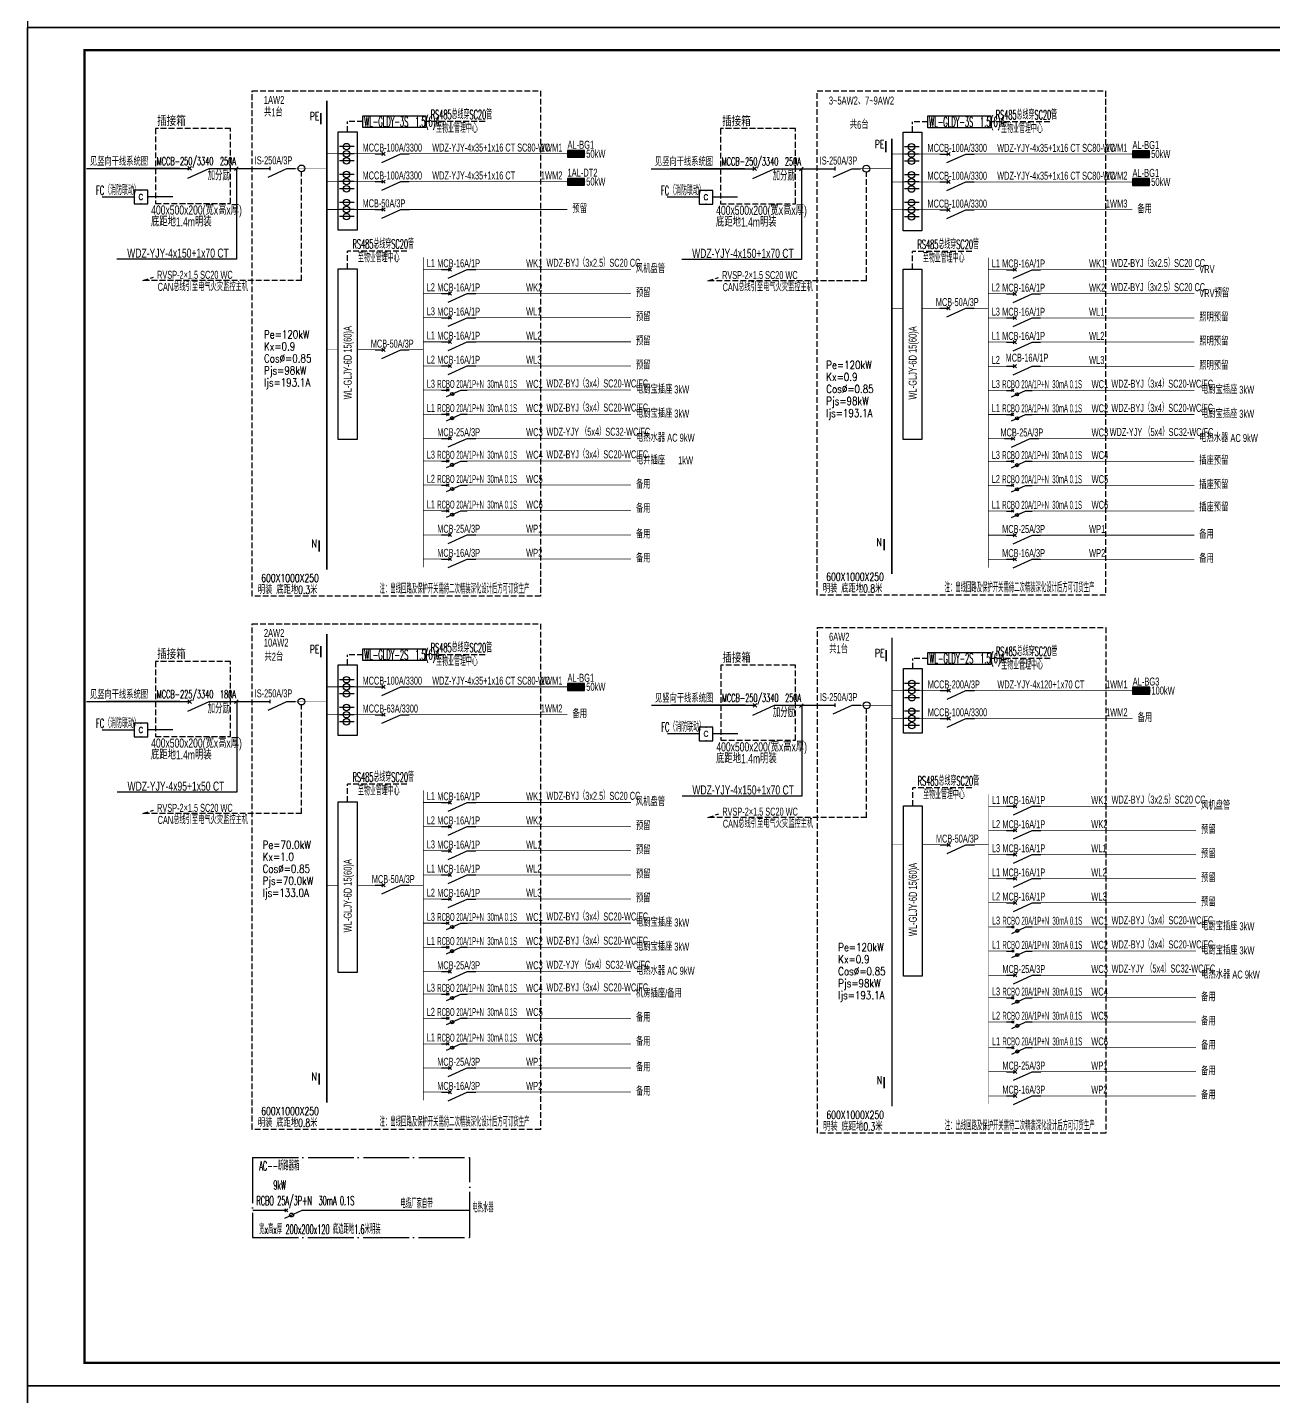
# Model space of a CAD drawing. Extents: x -127004 to 341119, y -13158 to 456864.
# Drawn here: x 27084 to 81579, y 127086 to 186961 of the extents above; entities that cross this region are included whole.
import ezdxf
from ezdxf.enums import TextEntityAlignment as Align

# ---------------------------------------------------------------- set-up
doc = ezdxf.new("R2010")
doc.units = 0
doc.header["$LTSCALE"] = 1000
for name, pattern in [('CONTINOUS', [0]), ('DASH', [0.35, 0.25, -0.1]), ('DOTE', [2.42, 2, -0.2, 0.02, -0.2])]:
    doc.linetypes.add(name, pattern=pattern)
doc.layers.get('0').update_dxf_attribs({"linetype": 'CONTINUOUS'})
for name, color, linetype in [('D-TEXT', 7, 'CONTINUOUS'), ('DIM-箱柜', 3, 'CONTINUOUS'), ('DQ', 7, 'CONTINOUS'), ('EL-TEXT', 3, 'CONTINUOUS'), ('ELEC-text', 7, 'CONTINUOUS'), ('ELEMENT', 3, 'CONTINUOUS'), ('EQUIP-照明', 3, 'CONTINUOUS'), ('EQUIP-箱柜', 3, 'CONTINUOUS'), ('LAYER3', 7, 'DOTE'), ('PUB_TEXT', 7, 'CONTINUOUS'), ('SIG_TEXT', 7, 'CONTINUOUS'), ('TEL_TEXT', 3, 'CONTINUOUS'), ('TEL_TITLE', 7, 'CONTINUOUS'), ('WIRE', 4, 'CONTINUOUS'), ('WIRE-照明', 1, 'CONTINUOUS'), ('内审意见修改', 2, 'CONTINUOUS')]:
    doc.layers.add(name, color=color, linetype=linetype)
doc.layers.add('内审要求修改2.10', color=6, linetype='CONTINUOUS', plot=False)
doc.styles.add('_COMPLEX', font='ros.shx', dxfattribs={"width": 0.6, "bigfont": 'jd.shx'})
doc.styles.add('_HZTXT', font='ROMANS2', dxfattribs={"width": 0.8, "bigfont": 'HZDF2'})
doc.styles.add('_TCH_LABEL', font='COMPLEX', dxfattribs={"bigfont": 'GBCBIG'})
doc.styles.add('_TEL_DIM', font='ROMANS2', dxfattribs={"width": 0.8, "height": 3.5, "bigfont": 'HZDF2'})
doc.styles.add('B', font='ROMANS2', dxfattribs={"width": 0.8, "bigfont": 'HZDF2'})
doc.styles.add('DIM_FONT', font='ROMANS', dxfattribs={"bigfont": 'HZTXT'})
doc.styles.add('JD', font='ros.shx', dxfattribs={"width": 0.8, "height": 600, "bigfont": 'hztxt.shx'})
doc.styles.get("Standard").update_dxf_attribs({"font": 'GBENOR', "bigfont": 'GBCBIG'})

# ---------------------------------------------------------------- blocks, each defined once
blk = doc.blocks.new('SADF AGF AERG AER GER')
at = {"layer": 'DIM-箱柜'}
blk.add_lwpolyline([(-462150, -1228514), (-378050, -1228514), (-378050, -1287914), (-462150, -1287914)], close=True, dxfattribs=at)
blk = doc.blocks.new('A$C6873132B')
at = {"layer": 'DIM-箱柜'}
blk.add_blockref('SADF AGF AERG AER GER', (378050, 1287914), dxfattribs=at)
blk = doc.blocks.new('M_M8')
for p, q in [((-0.25, -0.2), (0, -0.75)), ((0.05, -0.25), (-0.05, -0.25))]:
    blk.add_line(p, q)
for points in [[(0, 0), (0, -0.25)], [(0, -0.75), (0, -1)]]:
    blk.add_lwpolyline(points)
at = {"style": 'DIM_FONT', "width": 0.8, "flags": 9}
blk.add_attdef('S', (0.25, -0.5), '', height=0.2, dxfattribs=at)
blk = doc.blocks.new('M_M7')
for p, q in [((-0.25, -0.2), (0, -0.75)), ((-0.047, -0.297), (0.047, -0.203)), ((-0.047, -0.203), (0.047, -0.297))]:
    blk.add_line(p, q)
for points in [[(0, 0), (0, -0.25)], [(0, -0.75), (0, -1)]]:
    blk.add_lwpolyline(points)
at = {"width": 0.8, "flags": 9}
blk.add_attdef('S', (0.25, -0.5), '', height=0.2, dxfattribs=at)
blk = doc.blocks.new('M_M19DXM')
for p, q in [((-0.25, -0.2), (0, -0.75)), ((-0.047, -0.203), (0.047, -0.297)), ((-0.047, -0.297), (0.047, -0.203))]:
    blk.add_line(p, q)
for points in [[(0, 0), (0, -0.25)], [(0, -0.75), (0, -1)]]:
    blk.add_lwpolyline(points)
blk.add_circle((-0.151, -0.417), 0.0615)
at = {"style": 'DIM_FONT', "width": 0.8, "flags": 9}
blk.add_attdef('S', (0.25, -0.5), '', height=0.2, dxfattribs=at)
blk = doc.blocks.new('*X6')
at = {"color": 0}
for p, q in [((-250, 33), (-83, 200)), ((-250, 68), (-118, 200)), ((-250, 104), (-154, 200)), ((-250, 139), (-189, 200)), ((-250, 174), (-224, 200)), ((-247, 0), (-47, 200)), ((-212, 0), (-12, 200)), ((-177, 0), (23, 200)), ((-141, 0), (59, 200)), ((-106, 0), (94, 200)), ((-71, 0), (129, 200)), ((-35, 0), (165, 200)), ((0, 0), (200, 200)), ((35, 0), (235, 200)), ((71, 0), (250, 179)), ((106, 0), (250, 144)), ((141, 0), (250, 109)), ((177, 0), (250, 73)), ((212, 0), (250, 38)), ((247, 0), (250, 3))]:
    blk.add_line(p, q, dxfattribs=at)
blk = doc.blocks.new('$equip$00001421')
for p, q in [((0.75, 0.6), (-0.75, 0.6)), ((-0.75, 0.6), (-0.75, 0)), ((-0.75, 0), (0.75, 0)), ((0.75, 0), (0.75, 0.6))]:
    blk.add_line(p, q)
at = {"const_width": 0.6}
blk.add_lwpolyline([(-0.75, 0.3), (0.75, 0.3)], dxfattribs=at)
for p in [(-0.75, 0.3), (0, 0.6), (0, 0), (0.75, 0.3)]:
    blk.add_point(p)
at = {"xscale": 0.00300000000061118, "yscale": 0.00300000000061118, "zscale": 0.00300000000061118}
blk.add_blockref('*X6', (0, 0), dxfattribs=at)
at = {"style": '_TCH_LABEL', "flags": 9}
blk.add_attdef('A', (0, 0), '', height=0.00002, dxfattribs=at)
blk = doc.blocks.new('$equip_U$00000105(JDQINJING)')
for p, q in [((0.5, 1), (-0.5, 1)), ((-0.5, 1), (-0.5, 0)), ((0.5, 0), (0.5, 1)), ((-0.5, 0), (0.5, 0))]:
    blk.add_line(p, q)
for p in [(0, 1), (-0.5, 0.5), (0, 0), (0.5, 0.5)]:
    blk.add_point(p)
at = {"color": 7, "style": '_TEL_DIM'}
blk.add_attdef('$TEXT$', text='', height=0.4, dxfattribs=at).set_placement((-0.002, 0.507), align=Align.MIDDLE_CENTER)
at = {"color": 7, "style": '_TEL_DIM', "flags": 1}
blk.add_attdef('A', text='', height=0.00002, dxfattribs=at).set_placement((0, 0), align=Align.MIDDLE_CENTER)
blk = doc.blocks.new('$equip$00001781')
blk.add_circle((0, 0), 0.5)
at = {"flags": 9}
blk.add_attdef('A', (0, 0), '', height=0.00002, dxfattribs=at)

msp = doc.modelspace()

# ---------------------------------------------------------------- linework, layer by layer
at = {"linetype": 'DASH'}
for p, q in [((36918, 162084), (36918, 184191)), ((36918, 184191), (49527, 184191)), ((49527, 184191), (49527, 162084)), ((61623, 162138), (61623, 184180)), ((61623, 184180), (74231, 184180)), ((74231, 184180), (74231, 162138)), ((49527, 162084), (36918, 162084)), ((74231, 162138), (61623, 162138)), ((36918, 138773), (36918, 160881)), ((36918, 160881), (49527, 160881)), ((49527, 160881), (49527, 138773)), ((61632, 138609), (61632, 160717)), ((61632, 160717), (74240, 160717)), ((74240, 160717), (74240, 138609)), ((49527, 138773), (36918, 138773)), ((74240, 138609), (61632, 138609))]:
    msp.add_line(p, q, dxfattribs=at)
for p, q in [((36139, 180700, 0), (36300, 180862, 0)), ((60844, 180689, 0), (61005, 180850, 0)), ((31749, 179542, 0), (30358, 179542, 0)), ((56454, 179530, 0), (55063, 179530, 0)), ((36139, 157390, 0), (36300, 157551, 0)), ((60852, 157226, 0), (61014, 157387, 0)), ((31749, 156231, 0), (30358, 156231, 0)), ((56463, 156067, 0), (55071, 156067, 0))]:
    msp.add_line(p, q)
at = {"color": 3, "linetype": 'DASH'}
for p, q in [((39067, 175889, 0), (39068, 180642)), ((63772, 175877, 0), (63773, 180631)), ((32129, 175889, 0), (32606, 176040, 0)), ((39067, 175889, 0), (32129, 175889, 0)), ((56834, 175877, 0), (57311, 176029, 0)), ((63772, 175877, 0), (56834, 175877, 0)), ((39067, 152578, 0), (39068, 157332)), ((63781, 152414, 0), (63781, 157168)), ((32129, 152578, 0), (32606, 152730, 0)), ((39067, 152578, 0), (32129, 152578, 0)), ((56843, 152414, 0), (57319, 152566, 0)), ((63781, 152414, 0), (56843, 152414, 0))]:
    msp.add_line(p, q, dxfattribs=at)
at = {"linetype": 'Continuous', "const_width": 72.9}
for points in [[(39922, 183216), (39922, 182719)], [(64627, 181992), (64627, 181495)], [(39842, 164535), (39842, 164038)], [(64547, 164589), (64547, 164092)], [(39922, 159905), (39922, 159408)], [(64635, 159741), (64635, 159244)], [(39842, 141224), (39842, 140727)], [(64555, 141060), (64555, 140563)]]:
    msp.add_lwpolyline(points, dxfattribs=at)
at = {"color": 2, "elevation": 0}
for points in [[(41750, 183100), (44506, 183100), (44506, 182581), (41750, 182581)], [(66455, 183089), (69211, 183089), (69211, 182570), (66455, 182570)], [(41750, 159790), (44506, 159790), (44506, 159271), (41750, 159271)], [(66463, 159626), (69220, 159626), (69220, 159107), (66463, 159107)]]:
    msp.add_lwpolyline(points, close=True, dxfattribs=at)
at = {"linetype": 'DASH', "elevation": 0}
for points in [[(35962, 182544), (32691, 182544), (32691, 179263), (35962, 179263)], [(60667, 182532), (57396, 182532), (57396, 179251), (60667, 179251)], [(35962, 159233), (32691, 159233), (32691, 155952), (35962, 155952)], [(60675, 159069), (57404, 159069), (57404, 155788), (60675, 155788)]]:
    msp.add_lwpolyline(points, close=True, dxfattribs=at)
at = {"color": 2}
for centre in [(41039, 181746), (41039, 181434), (65744, 181735), (65744, 181423), (41039, 181124), (65744, 181112), (41039, 180527), (41039, 180215), (65744, 180516), (65744, 180204), (41039, 179905), (65744, 179894), (41039, 179309), (41039, 178997), (65744, 179297), (65744, 178985), (41039, 178686), (65744, 178675), (41039, 158436), (41039, 158124), (65753, 158272), (65753, 157960), (41039, 157813), (65753, 157649), (41039, 157217), (41039, 156905), (65753, 157053), (65753, 156741), (41039, 156594), (65753, 156430)]:
    msp.add_circle(centre, 143, dxfattribs=at)
at = {"layer": 'ELEMENT'}
for points in [[(40675, 182396), (41498, 182396), (41498, 178089), (40675, 178089)], [(65380, 182385), (66203, 182385), (66203, 178071), (65380, 178071)], [(40675, 176400), (41498, 176400), (41498, 168944), (40675, 168944)], [(65380, 176388), (66203, 176388), (66203, 168933), (65380, 168933)], [(40675, 159086), (41498, 159086), (41498, 155990), (40675, 155990)], [(65388, 158922), (66211, 158922), (66211, 156102), (65388, 156102)], [(40675, 153089), (41498, 153089), (41498, 145634), (40675, 145634)], [(65388, 152925), (66211, 152925), (66211, 145469), (65388, 145469)]]:
    msp.add_lwpolyline(points, close=True, dxfattribs=at)
at = {"layer": 'LAYER3'}
for p, q in [((36935, 137539), (46429, 137539)), ((36935, 137539), (36935, 134040)), ((46429, 134040), (46429, 137539)), ((36934, 134040), (46429, 134040))]:
    msp.add_line(p, q, dxfattribs=at)
at = {"layer": 'TEL_TEXT', "color": 0, "ltscale": 2}
for p, q in [((36231, 180792, 0), (36231, 176823, 0)), ((60936, 180781, 0), (60936, 176812, 0)), ((36231, 176823, 0), (30999, 176823, 0)), ((60936, 176812, 0), (55704, 176812, 0)), ((36246, 157482), (36246, 153513)), ((60944, 157318, 0), (60944, 153349, 0)), ((36246, 153513), (31014, 153513)), ((60944, 153349, 0), (55713, 153349, 0))]:
    msp.add_line(p, q, dxfattribs=at)
at = {"layer": 'TEL_TEXT', "ltscale": 2}
for p, q in [((32349, 179563, 0), (33438, 179563, 0)), ((57054, 179552, 0), (58143, 179552, 0)), ((32349, 156253, 0), (33438, 156253, 0)), ((57063, 156088, 0), (58151, 156088, 0))]:
    msp.add_line(p, q, dxfattribs=at)
at = {"layer": 'TEL_TITLE'}
for points in [[(27084, 186961), (111184, 186961), (111184, 246361), (27084, 246361)], [(27084, 127561), (111184, 127561), (111184, 186961), (27084, 186961)], [(27084, 68161), (111184, 68161), (111184, 127561), (27084, 127561)]]:
    msp.add_lwpolyline(points, close=True, dxfattribs=at)
at = {"layer": 'TEL_TITLE', "const_width": 100}
msp.add_lwpolyline([(29584, 128561), (110184, 128561), (110184, 185961), (29584, 185961)], close=True, dxfattribs=at)
at = {"layer": 'WIRE', "color": 4}
for p, q in [((41374, 181746), (40731, 181746)), ((41374, 181434), (40731, 181434)), ((66079, 181735), (65436, 181735)), ((66079, 181423), (65436, 181423)), ((41374, 181124), (40731, 181124)), ((66079, 181112), (65436, 181112)), ((41374, 180527), (40731, 180527)), ((66079, 180516), (65436, 180516)), ((41374, 180215), (40731, 180215)), ((41374, 179905), (40731, 179905)), ((66079, 180204), (65436, 180204)), ((66079, 179894), (65436, 179894)), ((41374, 179309), (40731, 179309)), ((66079, 179297), (65436, 179297)), ((41374, 178997), (40731, 178997)), ((41374, 178686), (40731, 178686)), ((66079, 178985), (65436, 178985)), ((66079, 178675), (65436, 178675)), ((41374, 158436), (40731, 158436)), ((41374, 158124), (40731, 158124)), ((66088, 158272), (65445, 158272)), ((41374, 157813), (40731, 157813)), ((66088, 157960), (65445, 157960)), ((66088, 157649), (65445, 157649)), ((41374, 157217), (40731, 157217)), ((41374, 156905), (40731, 156905)), ((66088, 157053), (65445, 157053)), ((41374, 156594), (40731, 156594)), ((66088, 156741), (65445, 156741)), ((66088, 156430), (65445, 156430))]:
    msp.add_line(p, q, dxfattribs=at)
at = {"layer": 'WIRE', "const_width": 57.1}
for points in [[(38065, 135233), (36935, 135233)], [(39436, 135233), (46391, 135233)]]:
    msp.add_lwpolyline(points, dxfattribs=at)
at = {"layer": 'WIRE-照明', "linetype": 'DASH'}
for p, q in [((41086, 182396), (41086, 182841, 0)), ((41750, 182841, 0), (41086, 182841, 0)), ((47096, 182841, 0), (44506, 182841, 0)), ((65791, 182385), (65791, 182829, 0)), ((66455, 182829, 0), (65791, 182829, 0)), ((71800, 182829, 0), (69211, 182829, 0)), ((41086, 176400), (41086, 177177)), ((43675, 177177), (41086, 177177)), ((65791, 176388), (65791, 177166)), ((68380, 177166), (65791, 177166)), ((41086, 159086), (41086, 159530, 0)), ((41750, 159530, 0), (41086, 159530, 0)), ((47096, 159530, 0), (44506, 159530, 0)), ((65800, 158922), (65800, 159366, 0)), ((66463, 159366, 0), (65800, 159366, 0)), ((71809, 159366, 0), (69220, 159366, 0)), ((41086, 153089), (41086, 153867)), ((43675, 153867), (41086, 153867)), ((65800, 152925), (65800, 153702)), ((68389, 153702), (65800, 153702))]:
    msp.add_line(p, q, dxfattribs=at)
at = {"layer": 'WIRE-照明'}
for p, q in [((29662, 180792), (34183, 180792)), ((35181, 180792), (37310, 180792)), ((54366, 180781), (58888, 180781)), ((59886, 180781), (62015, 180781)), ((29662, 157482), (34183, 157482)), ((35181, 157482), (37310, 157482)), ((54375, 157318), (58896, 157318)), ((59895, 157318), (62023, 157318))]:
    msp.add_line(p, q, dxfattribs=at)
at = {"layer": 'WIRE-照明', "linetype": 'Continuous'}
for p, q in [((33754, 180792), (30522, 180792)), ((58459, 180781), (55227, 180781)), ((33754, 157482), (30522, 157482)), ((58468, 157318), (55235, 157318))]:
    msp.add_line(p, q, dxfattribs=at)
at = {"layer": 'WIRE-照明', "const_width": 60}
for points in [[(40179, 183751), (40179, 163248)], [(64884, 182101), (64884, 163064)], [(40179, 160441), (40179, 139938)], [(64892, 160277), (64893, 139774)]]:
    msp.add_lwpolyline(points, dxfattribs=at)
at = {"layer": 'WIRE-照明', "linetype": 'Continuous'}
for points, const_width in [([(40179, 181434), (42285, 181434)], 30), ([(43785, 181434), (50700, 181434)], 30), ([(64884, 181423), (66990, 181423)], 30), ([(68490, 181423), (75405, 181423)], 30), ([(38588, 180792), (39160, 180792)], 25), ([(39160, 180792), (40179, 180792)], 25), ([(40179, 180215), (42285, 180215)], 30), ([(43785, 180215), (50700, 180215)], 30), ([(63293, 180781), (63865, 180781)], 25), ([(63865, 180781), (64884, 180781)], 25), ([(64884, 180204), (66990, 180204)], 30), ([(68490, 180204), (75405, 180204)], 30), ([(40179, 178997), (42285, 178997)], 30), ([(43785, 178997), (50700, 178997)], 30), ([(64884, 178985), (66990, 178985)], 30), ([(68490, 178985), (75405, 178985)], 30), ([(44400, 163350), (44400, 176904)], 25), ([(69105, 163338), (69105, 176892)], 25), ([(44400, 176376), (45187, 176376)], 30), ([(46687, 176376), (53479, 176376)], 30), ([(69105, 176365), (69892, 176365)], 30), ([(71392, 176365), (78108, 176365)], 30), ([(44400, 175321), (45187, 175321)], 30), ([(46687, 175321), (53479, 175321)], 30), ([(69105, 175310), (69892, 175310)], 30), ([(71392, 175310), (78108, 175310)], 30), ([(44400, 174266), (45187, 174266)], 30), ([(46687, 174266), (53479, 174266)], 30), ([(64884, 174679), (65380, 174679)], 25), ([(66203, 174679), (66990, 174679)], 30), ([(68490, 174679), (69105, 174679)], 30), ([(69105, 174254), (69892, 174254)], 30), ([(71392, 174254), (78108, 174254)], 30), ([(44400, 173210), (45187, 173210)], 30), ([(46312, 173210), (53479, 173210)], 30), ([(69105, 173199), (69892, 173199)], 30), ([(71017, 173199), (78108, 173199)], 30), ([(40179, 172861), (40675, 172861)], 25), ([(41498, 172861), (42285, 172861)], 30), ([(43785, 172861), (44400, 172861)], 30), ([(44400, 172155), (45187, 172155)], 30), ([(46312, 172155), (53479, 172155)], 30), ([(69105, 172144), (69892, 172144)], 30), ([(71017, 172144), (78108, 172144)], 30), ([(44400, 171099), (45187, 171099)], 30), ([(46312, 171099), (53479, 171099)], 30), ([(69105, 171088), (69892, 171088)], 30), ([(71017, 171088), (78108, 171088)], 30), ([(44400, 170044), (45187, 170044)], 30), ([(46312, 170044), (53479, 170044)], 30), ([(69105, 170033), (69892, 170033)], 30), ([(71017, 170033), (78108, 170033)], 30), ([(44400, 168989), (45187, 168989)], 30), ([(46312, 168989), (53479, 168989)], 30), ([(69105, 168977), (69892, 168977)], 30), ([(71017, 168977), (78108, 168977)], 30), ([(44400, 167999), (45187, 167999)], 30), ([(46312, 167999), (53479, 167999)], 30), ([(69105, 167988), (69892, 167988)], 30), ([(71017, 167988), (78108, 167988)], 30), ([(44400, 166944), (45187, 166944)], 30), ([(46312, 166944), (53479, 166944)], 30), ([(69105, 166932), (69892, 166932)], 30), ([(71017, 166932), (78108, 166932)], 30), ([(44400, 165822), (45187, 165822)], 30), ([(46312, 165822), (53479, 165822)], 30), ([(69105, 165811), (69892, 165811)], 30), ([(71017, 165811), (78108, 165811)], 30), ([(44400, 164767), (45187, 164767)], 30), ([(46312, 164767), (53479, 164767)], 30), ([(69105, 164756), (69892, 164756)], 30), ([(71017, 164756), (78108, 164756)], 30), ([(44400, 163712), (45187, 163712)], 30), ([(46312, 163712), (53479, 163712)], 30), ([(69105, 163700), (69892, 163700)], 30), ([(71017, 163700), (78108, 163700)], 30), ([(40179, 158124), (42285, 158124)], 30), ([(43785, 158124), (50700, 158124)], 30), ([(38588, 157482), (39160, 157482)], 25), ([(39160, 157482), (40179, 157482)], 25), ([(64893, 157960), (66998, 157960)], 30), ([(68498, 157960), (75414, 157960)], 30), ([(40179, 156905), (42285, 156905)], 30), ([(43785, 156905), (50700, 156905)], 30), ([(63302, 157318), (63874, 157318)], 25), ([(63874, 157318), (64892, 157318)], 25), ([(64893, 156741), (66998, 156741)], 30), ([(68498, 156741), (75414, 156741)], 30), ([(44400, 140039), (44400, 153593)], 25), ([(69113, 139875), (69113, 153429)], 25), ([(44400, 153066), (45187, 153066)], 30), ([(46687, 153066), (53479, 153066)], 30), ([(69113, 152902), (69900, 152902)], 30), ([(71400, 152902), (78192, 152902)], 30), ([(44400, 152011), (45187, 152011)], 30), ([(46687, 152011), (53479, 152011)], 30), ([(69113, 151847), (69900, 151847)], 30), ([(71400, 151847), (78192, 151847)], 30), ([(44400, 150955), (45187, 150955)], 30), ([(46687, 150955), (53479, 150955)], 30), ([(64892, 151216), (65388, 151216)], 25), ([(66211, 151216), (66998, 151216)], 30), ([(68498, 151216), (69113, 151216)], 30), ([(69113, 150791), (69900, 150791)], 30), ([(71400, 150791), (78192, 150791)], 30), ([(44400, 149900), (45187, 149900)], 30), ([(46312, 149900), (53479, 149900)], 30), ([(69113, 149736), (69900, 149736)], 30), ([(71025, 149736), (78192, 149736)], 30), ([(40179, 149448), (40675, 149448)], 25), ([(41498, 149448), (42285, 149448)], 30), ([(43785, 149448), (44400, 149448)], 30), ([(44400, 148844), (45187, 148844)], 30), ([(46312, 148844), (53479, 148844)], 30), ([(69113, 148680), (69900, 148680)], 30), ([(71025, 148680), (78192, 148680)], 30), ([(44400, 147789), (45187, 147789)], 30), ([(46312, 147789), (53479, 147789)], 30), ([(69113, 147625), (69900, 147625)], 30), ([(71025, 147625), (78192, 147625)], 30), ([(44400, 146734), (45187, 146734)], 30), ([(46312, 146734), (53479, 146734)], 30), ([(69113, 146570), (69900, 146570)], 30), ([(71025, 146570), (78192, 146570)], 30), ([(44400, 145678), (45187, 145678)], 30), ([(46312, 145678), (53479, 145678)], 30), ([(69113, 145514), (69900, 145514)], 30), ([(71025, 145514), (78192, 145514)], 30), ([(44400, 144689), (45187, 144689)], 30), ([(46312, 144689), (53479, 144689)], 30), ([(69113, 144525), (69900, 144525)], 30), ([(71025, 144525), (78192, 144525)], 30), ([(44400, 143633), (45187, 143633)], 30), ([(46312, 143633), (53479, 143633)], 30), ([(69113, 143469), (69900, 143469)], 30), ([(71025, 143469), (78192, 143469)], 30), ([(44400, 142512), (45187, 142512)], 30), ([(46312, 142512), (53479, 142512)], 30), ([(69113, 142348), (69900, 142348)], 30), ([(71025, 142348), (78192, 142348)], 30), ([(44400, 141457), (45187, 141457)], 30), ([(46312, 141457), (53479, 141457)], 30), ([(69113, 141292), (69900, 141292)], 30), ([(71025, 141292), (78192, 141292)], 30), ([(44400, 140401), (45187, 140401)], 30), ([(46312, 140401), (53479, 140401)], 30), ([(69113, 140237), (69900, 140237)], 30), ([(71025, 140237), (78192, 140237)], 30)]:
    msp.add_lwpolyline(points, dxfattribs=dict(at, const_width=const_width))

# ---------------------------------------------------------------- block references
at = {"layer": 'DIM-箱柜'}
for p in [(489234, 1415475), (489234, 1356075)]:
    msp.add_blockref('SADF AGF AERG AER GER', p, dxfattribs=at)
at = {"layer": 'DQ', "xscale": 1500, "yscale": 1500, "zscale": 1500, "rotation": 90}
for p in [(37310, 180792), (62015, 180781), (37310, 157482), (62023, 157318)]:
    msp.add_blockref('M_M8', p, dxfattribs=at)
at = {"layer": 'ELEMENT', "rotation": 90}
for name, p, xscale, yscale, zscale in [('M_M7', (42285, 181434), 1500, 1500, 1500), ('M_M7', (66990, 181423), 1500, 1500, 1500), ('M_M7', (33754, 180792), 1714.285714285681, 1714.285714285681, 1714.285714285681), ('M_M7', (58459, 180781), 1714.285714285681, 1714.285714285681, 1714.285714285681), ('M_M7', (42285, 180215), 1500, 1500, 1500), ('M_M7', (66990, 180204), 1500, 1500, 1500), ('M_M7', (42285, 178997), 1500, 1500, 1500), ('M_M7', (66990, 178985), 1500, 1500, 1500), ('M_M7', (45187, 176376), 1500, 1500, 1500), ('M_M7', (69892, 176365), 1500, 1500, 1500), ('M_M7', (45187, 175321), 1500, 1500, 1500), ('M_M7', (69892, 175310), 1500, 1500, 1500), ('M_M7', (45187, 174266), 1500, 1500, 1500), ('M_M7', (66990, 174679), 1500, 1500, 1500), ('M_M7', (69892, 174254), 1500, 1500, 1500), ('M_M7', (45187, 173210), 1500, 1500, 1500), ('M_M7', (69892, 173199), 1500, 1500, 1500), ('M_M7', (42285, 172861), 1500, 1500, 1500), ('M_M7', (45187, 172155), 1500, 1500, 1500), ('M_M7', (69892, 172144), 1500, 1500, 1500), ('M_M19DXM', (45187, 171099), 1125, 1125, 1125), ('M_M19DXM', (69892, 171088), 1125, 1125, 1125), ('M_M19DXM', (45187, 170044), 1125, 1125, 1125), ('M_M19DXM', (69892, 170033), 1125, 1125, 1125), ('M_M7', (45187, 168989), 1500, 1500, 1500), ('M_M7', (69816, 168977), 1500, 1500, 1500), ('M_M19DXM', (45187, 167999), 1125, 1125, 1125), ('M_M19DXM', (69892, 167988), 1125, 1125, 1125), ('M_M19DXM', (45187, 166944), 1125, 1125, 1125), ('M_M19DXM', (69892, 166932), 1125, 1125, 1125), ('M_M19DXM', (45187, 165822), 1125, 1125, 1125), ('M_M19DXM', (69892, 165811), 1125, 1125, 1125), ('M_M7', (45187, 164767), 1500, 1500, 1500), ('M_M7', (69892, 164756), 1500, 1500, 1500), ('M_M7', (45187, 163712), 1500, 1500, 1500), ('M_M7', (69892, 163700), 1500, 1500, 1500), ('M_M7', (42285, 158124), 1500, 1500, 1500), ('M_M7', (33754, 157482), 1714.285714285681, 1714.285714285681, 1714.285714285681), ('M_M7', (66998, 157960), 1500, 1500, 1500), ('M_M7', (42285, 156905), 1500, 1500, 1500), ('M_M7', (58468, 157318), 1714.285714285681, 1714.285714285681, 1714.285714285681), ('M_M7', (66998, 156741), 1500, 1500, 1500), ('M_M7', (45187, 153066), 1500, 1500, 1500), ('M_M7', (69900, 152902), 1500, 1500, 1500), ('M_M7', (45187, 152011), 1500, 1500, 1500), ('M_M7', (69900, 151847), 1500, 1500, 1500), ('M_M7', (45187, 150955), 1500, 1500, 1500), ('M_M7', (66998, 151216), 1500, 1500, 1500), ('M_M7', (69900, 150791), 1500, 1500, 1500), ('M_M7', (45187, 149900), 1500, 1500, 1500), ('M_M7', (69900, 149736), 1500, 1500, 1500), ('M_M7', (42285, 149448), 1500, 1500, 1500), ('M_M7', (45187, 148844), 1500, 1500, 1500), ('M_M7', (69900, 148680), 1500, 1500, 1500), ('M_M19DXM', (45187, 147789), 1125, 1125, 1125), ('M_M19DXM', (69900, 147625), 1125, 1125, 1125), ('M_M19DXM', (45187, 146734), 1125, 1125, 1125), ('M_M19DXM', (69900, 146570), 1125, 1125, 1125), ('M_M7', (45187, 145678), 1500, 1500, 1500), ('M_M7', (69900, 145514), 1500, 1500, 1500), ('M_M19DXM', (45187, 144689), 1125, 1125, 1125), ('M_M19DXM', (69900, 144525), 1125, 1125, 1125), ('M_M19DXM', (45187, 143633), 1125, 1125, 1125), ('M_M19DXM', (69900, 143469), 1125, 1125, 1125), ('M_M19DXM', (45187, 142512), 1125, 1125, 1125), ('M_M19DXM', (69900, 142348), 1125, 1125, 1125), ('M_M7', (45187, 141457), 1500, 1500, 1500), ('M_M7', (69900, 141292), 1500, 1500, 1500), ('M_M7', (45187, 140401), 1500, 1500, 1500), ('M_M7', (69900, 140237), 1500, 1500, 1500), ('M_M19DXM', (38065, 135233), 1371.428571428571, 1371.428571428571, 1371.428571428571)]:
    msp.add_blockref(name, p, dxfattribs=dict(at, xscale=xscale, yscale=yscale, zscale=zscale))
at = {"layer": 'EQUIP-照明', "linetype": 'ByBlock', "xscale": 300, "yscale": 300, "zscale": 300}
for p in [(39068, 180792), (63773, 180781), (39068, 157482), (63781, 157318)]:
    msp.add_blockref('$equip$00001781', p, dxfattribs=at)
at = {"layer": 'EQUIP-箱柜', "xscale": 500, "yscale": 500, "zscale": 500}
for p in [(51075, 181279), (75780, 181267), (51075, 180060), (75780, 180049), (51075, 157968), (75789, 157804)]:
    msp.add_blockref('$equip$00001421', p, dxfattribs=at)
at = {"layer": 'EQUIP-箱柜', "xscale": 600, "yscale": 600, "zscale": 600}
for p in [(32049, 179242, 0), (56754, 179230, 0), (32049, 155931, 0), (56763, 155767, 0)]:
    msp.add_blockref('$equip_U$00000105(JDQINJING)', p, dxfattribs=at).add_auto_attribs({'$TEXT$': 'C'})
at = {"layer": '内审要求修改2.10'}
for p in [(111184, 127561), (111184, 68161)]:
    msp.add_blockref('A$C6873132B', p, dxfattribs=at)

# ---------------------------------------------------------------- texts
at = {"layer": 'D-TEXT', "style": '_HZTXT', "width": 0.45}
for s, p in [('注：出线回路及保护开关需待二次精装深化设计后方可订货生产', (42487, 162207)), ('注：出线回路及保护开关需待二次精装深化设计后方可订货生产', (67192, 162262)), ('注：出线回路及保护开关需待二次精装深化设计后方可订货生产', (42487, 138897)), ('注：出线回路及保护开关需待二次精装深化设计后方可订货生产', (67200, 138733)), ('AC--断路器箱', (37220, 136976)), ('9kW', (37840, 136142)), ('电热水器', (46539, 135143)), ('宽x高x厚 200x200x120 底边距地1.6米明装', (37220, 134206))]:
    msp.add_text(s, height=400, dxfattribs=at).set_placement(p)
at = {"layer": 'EL-TEXT', "color": 255, "style": '_HZTXT', "width": 0.5}
for s, p in [('RS485总线穿SC20管', (44722, 182949, 0)), ('RS485总线穿SC20管', (69427, 182938, 0)), ('至物业管理中心', (44959, 182353, 0)), ('至物业管理中心', (69664, 182341, 0)), ('RS485总线穿SC20管', (41302, 177285)), ('RS485总线穿SC20管', (66007, 177274)), ('至物业管理中心', (41539, 176689)), ('至物业管理中心', (66244, 176678)), ('RS485总线穿SC20管', (44722, 159639, 0)), ('RS485总线穿SC20管', (69436, 159475, 0)), ('至物业管理中心', (44959, 159042, 0)), ('至物业管理中心', (69672, 158878, 0)), ('RS485总线穿SC20管', (41302, 153975)), ('RS485总线穿SC20管', (66015, 153811)), ('至物业管理中心', (41539, 153378)), ('至物业管理中心', (66252, 153214))]:
    msp.add_text(s, height=400, dxfattribs=at).set_placement(p)
at = {"layer": 'ELEC-text', "style": '_HZTXT', "width": 0.8}
for p in [(32761, 182654, 0), (57466, 182643, 0), (32761, 159344, 0), (57475, 159179, 0)]:
    msp.add_text('插接箱', height=400, dxfattribs=at).set_placement(p)
at = {"layer": 'PUB_TEXT', "style": '_HZTXT', "width": 0.5}
for p in [(30089, 179637, 1146), (54794, 179626, 1146), (30089, 156327, 1146), (54802, 156163, 1146)]:
    msp.add_text('FC（消防联动）', height=400, dxfattribs=at).set_placement(p)
at = {"layer": 'SIG_TEXT', "style": '_TEL_DIM', "width": 0.8}
for s, p in [('Pe=120kW', (37430, 173360)), ('Cos%%C=0.85', (37430, 172310)), ('Pjs=98kW', (37430, 171785)), ('Pe=120kW', (62015, 172023)), ('Kx=0.9', (62015, 171498)), ('Ijs=193.1A', (37430, 171260)), ('Cos%%C=0.85', (62015, 170973)), ('Pjs=98kW', (62015, 170448)), ('Ijs=193.1A', (62015, 169923)), ('Pe=70.0kW', (37369, 151042)), ('Cos%%C=0.85', (37369, 149992)), ('Kx=1.0', (37369, 150517)), ('Pjs=70.0kW', (37369, 149467)), ('Ijs=133.0A', (37369, 148942)), ('Pe=120kW', (62538, 146561)), ('Cos%%C=0.85', (62538, 145511)), ('Pjs=98kW', (62538, 144986)), ('Ijs=193.1A', (62538, 144461))]:
    msp.add_text(s, height=350, dxfattribs=at).set_placement(p)
at = {"layer": 'TEL_TEXT', "ltscale": 2, "style": '_COMPLEX'}
for s, height, width, p in [('1AW2 ', 350, 0.7, (37427, 183613)), ('3~5AW2、7~9AW2 ', 350, 0.7, (62132, 183587)), ('共1台', 350, 0.7, (37432, 183068)), ('共6台', 350, 0.7, (63047, 182526)), ('MCCB-100A/3300', 350, 0.6, (41741, 181530)), ('WDZ-YJY-4x35+1x16 CT SC80-WC', 350, 0.6, (44788, 181530)), ('1WM1', 350, 0.7, (49535, 181532)), ('AL-BG1', 350, 0.7, (50703, 181654)), ('50kW', 350, 0.7, (51523, 181261)), ('MCCB-100A/3300', 350, 0.6, (66445, 181518)), ('WDZ-YJY-4x35+1x16 CT SC80-WC', 350, 0.6, (69493, 181518)), ('1WM1', 350, 0.7, (74240, 181520)), ('AL-BG1', 350, 0.7, (75408, 181643)), ('50kW', 350, 0.7, (76228, 181250)), ('IS-250A/3P', 350, 0.6, (37027, 180973)), ('IS-250A/3P', 350, 0.6, (61732, 180962)), ('MCCB-100A/3300', 350, 0.6, (41741, 180311)), ('WDZ-YJY-4x35+1x16 CT ', 350, 0.6, (44788, 180311)), ('1WM2', 350, 0.7, (49535, 180313)), ('1AL-DT2', 350, 0.7, (50703, 180435)), ('50kW', 350, 0.7, (51523, 180042)), ('MCCB-100A/3300', 350, 0.6, (66445, 180300)), ('WDZ-YJY-4x35+1x16 CT SC80-WC', 350, 0.6, (69493, 180300)), ('1WM2', 350, 0.7, (74240, 180301)), ('AL-BG1', 350, 0.7, (75408, 180424)), ('50kW', 350, 0.7, (76228, 180031)), ('400x500x200(宽x高x厚)', 400, 0.7, (32499, 178774, 0)), ('MCB-50A/3P', 350, 0.6, (41741, 179092)), ('预留', 350, 0.7, (50918, 178850)), ('400x500x200(宽x高x厚)', 400, 0.7, (57204, 178763, 0)), ('MCCB-100A/3300', 350, 0.6, (66445, 179081)), ('1WM3', 350, 0.7, (74240, 179083)), ('备用', 350, 0.7, (75623, 178839)), ('底距地1.4m明装', 400, 0.7, (32487, 178259, 0)), ('底距地1.4m明装', 400, 0.7, (57192, 178248, 0)), ('L1', 350, 0.6, (44548, 176479)), ('MCB-16A/1P', 350, 0.6, (45007, 176472)), ('WK1', 350, 0.7, (48892, 176474)), ('WDZ-BYJ（3x2.5）SC20 CC', 350, 0.6, (49781, 176493)), ('L1', 350, 0.6, (69253, 176468)), ('MCB-16A/1P', 350, 0.6, (69712, 176461)), ('WK1', 350, 0.7, (73509, 176463)), ('WDZ-BYJ（3x2.5）SC20 CC', 350, 0.6, (74473, 176482)), (' RVSP-2×1.5 SC20 WC', 350, 0.6, (32669, 175967, 0)), ('风机盘管', 350, 0.7, (53696, 176230)), (' RVSP-2×1.5 SC20 WC', 350, 0.6, (57374, 175956, 0)), ('VRV', 350, 0.7, (78325, 176219)), ('CAN总线引至电气火灾监控主机', 350, 0.6, (32781, 175438, 0)), ('L2', 350, 0.6, (44548, 175424)), ('MCB-16A/1P', 350, 0.6, (45007, 175417)), ('WK2', 350, 0.7, (48892, 175418)), ('预留', 350, 0.7, (53696, 175175)), ('CAN总线引至电气火灾监控主机', 350, 0.6, (57486, 175427, 0)), ('L2', 350, 0.6, (69253, 175412)), ('MCB-16A/1P', 350, 0.6, (69712, 175405)), ('WK2', 350, 0.7, (73509, 175407)), ('WDZ-BYJ（3x2.5）SC20 CC', 350, 0.6, (74473, 175426)), ('VRV预留', 350, 0.7, (78325, 175164)), ('MCB-50A/3P', 350, 0.6, (66811, 174774)), ('L3', 350, 0.6, (44548, 174368)), ('MCB-16A/1P', 350, 0.6, (45007, 174361)), ('WL1', 350, 0.7, (48892, 174363)), ('预留', 350, 0.7, (53696, 174120)), ('L3', 350, 0.6, (69253, 174357)), ('MCB-16A/1P', 350, 0.6, (69712, 174350)), ('WL1', 350, 0.7, (73509, 174352)), ('照明预留', 350, 0.7, (78325, 174108)), ('L1', 350, 0.6, (44548, 173313)), ('MCB-16A/1P', 350, 0.6, (45007, 173306)), ('WL2', 350, 0.7, (48892, 173308)), ('L1', 350, 0.6, (69253, 173302)), ('MCB-16A/1P', 350, 0.6, (69712, 173294)), ('WL2', 350, 0.7, (73509, 173296)), ('MCB-50A/3P', 350, 0.6, (42104, 172957)), ('预留', 350, 0.7, (53696, 173064)), ('照明预留', 350, 0.7, (78325, 173053)), ('L2', 350, 0.6, (44548, 172258)), ('MCB-16A/1P', 350, 0.6, (45007, 172250)), ('WL3', 350, 0.7, (48892, 172252)), ('L2', 350, 0.6, (69253, 172246)), ('MCB-16A/1P', 350, 0.6, (69860, 172342)), ('WL3', 350, 0.7, (73509, 172241)), ('预留', 350, 0.7, (53696, 172009)), ('照明预留', 350, 0.7, (78325, 171997)), ('L3', 350, 0.6, (44548, 171202)), ('RCBO 20A/1P+N  30mA 0.1S', 350, 0.45, (45007, 171195)), ('WC1', 350, 0.7, (48892, 171197)), ('WDZ-BYJ（3x4）SC20-WC/FC', 350, 0.6, (49781, 171216)), ('电厨宝插座  ', 350, 0.7, (53696, 170953)), ('3kW', 350, 0.7, (55371, 170953)), ('L3', 350, 0.6, (69253, 171191)), ('RCBO 20A/1P+N  30mA 0.1S', 350, 0.45, (69712, 171184)), ('WC1', 350, 0.7, (73619, 171186)), ('WDZ-BYJ（3x4）SC20-WC/FC', 350, 0.6, (74486, 171205)), ('电厨宝插座  ', 350, 0.7, (78401, 170942)), ('3kW', 350, 0.7, (80076, 170942)), ('L1', 350, 0.6, (44548, 170147)), ('RCBO 20A/1P+N  30mA 0.1S', 350, 0.45, (45007, 170140)), ('WC2', 350, 0.7, (48892, 170141)), ('WDZ-BYJ（3x4）SC20-WC/FC', 350, 0.6, (49781, 170161)), ('电厨宝插座  ', 350, 0.7, (53696, 169898)), ('3kW', 350, 0.7, (55371, 169898)), ('L1', 350, 0.6, (69253, 170135)), ('RCBO 20A/1P+N  30mA 0.1S', 350, 0.45, (69712, 170128)), ('WC2', 350, 0.7, (73619, 170130)), ('WDZ-BYJ（3x4）SC20-WC/FC', 350, 0.6, (74486, 170149)), ('电厨宝插座  ', 350, 0.7, (78401, 169887)), ('3kW', 350, 0.7, (80076, 169887)), ('MCB-25A/3P', 350, 0.6, (45007, 169084)), ('WDZ-YJY （5x4）SC32-WC/FC', 350, 0.6, (49781, 169105)), ('WDZ-YJY （5x4）SC32-WC/FC', 350, 0.6, (74410, 169094)), ('WC3', 350, 0.7, (48892, 169086)), ('电热水器 AC 9kW ', 350, 0.7, (53696, 168843)), ('MCB-25A/3P', 350, 0.6, (69636, 169073)), ('WC3', 350, 0.7, (73619, 169075)), ('电热水器 AC 9kW ', 350, 0.7, (78325, 168831)), ('L3', 350, 0.6, (44548, 168102)), ('RCBO 20A/1P+N  30mA 0.1S', 350, 0.45, (45007, 168095)), ('WC4', 350, 0.7, (48892, 168097)), ('WDZ-BYJ（3x4）SC20-WC/FC', 350, 0.6, (49781, 168116)), ('L3', 350, 0.6, (69253, 168091)), ('RCBO 20A/1P+N  30mA 0.1S', 350, 0.45, (69712, 168083)), ('WC4', 350, 0.7, (73619, 168085)), ('电井插座  ', 350, 0.7, (53696, 167853)), ('1kW', 350, 0.7, (55540, 167853)), ('插座预留', 350, 0.7, (78325, 167842)), ('L2', 350, 0.6, (44548, 167046)), ('RCBO 20A/1P+N  30mA 0.1S', 350, 0.45, (45007, 167039)), ('WC5', 350, 0.7, (48892, 167041)), ('备用', 350, 0.7, (53696, 166798)), ('L2', 350, 0.6, (69253, 167035)), ('RCBO 20A/1P+N  30mA 0.1S', 350, 0.45, (69712, 167028)), ('WC5', 350, 0.7, (73619, 167030)), ('插座预留', 350, 0.7, (78325, 166786)), ('L1', 350, 0.6, (44548, 165925)), ('RCBO 20A/1P+N  30mA 0.1S', 350, 0.45, (45007, 165918)), ('WC6', 350, 0.7, (48892, 165920)), ('备用', 350, 0.7, (53696, 165742)), ('L1', 350, 0.6, (69253, 165914)), ('RCBO 20A/1P+N  30mA 0.1S', 350, 0.45, (69712, 165907)), ('WC6', 350, 0.7, (73619, 165908)), ('插座预留', 350, 0.7, (78325, 165797)), ('MCB-25A/3P', 350, 0.6, (45007, 164862)), ('WP1', 350, 0.7, (48892, 164864)), ('备用', 350, 0.7, (53696, 164621)), ('MCB-25A/3P', 350, 0.6, (69712, 164851)), ('WP1', 350, 0.7, (73509, 164853)), ('备用', 350, 0.7, (78325, 164610)), ('MCB-16A/3P', 350, 0.6, (45007, 163807)), ('WP2', 350, 0.7, (48892, 163809)), ('MCB-16A/3P', 350, 0.6, (69712, 163796)), ('WP2', 350, 0.7, (73509, 163798)), ('备用', 350, 0.7, (53696, 163566)), ('备用', 350, 0.7, (78325, 163554)), ('2AW2 ', 350, 0.7, (37427, 160305)), ('6AW2 ', 350, 0.7, (62140, 160138)), ('10AW2 ', 350, 0.7, (37427, 159882)), ('共1台', 350, 0.7, (62145, 159594)), ('AL-BG1', 350, 0.7, (50703, 158344)), ('MCCB-100A/3300', 350, 0.6, (41741, 158219)), ('WDZ-YJY-4x35+1x16 CT SC80-WC', 350, 0.6, (44788, 158219)), ('1WM1', 350, 0.7, (49535, 158221)), ('50kW', 350, 0.7, (51523, 157951)), ('MCCB-200A/3P', 350, 0.6, (66454, 158055)), ('WDZ-YJY-4x120+1x70 CT ', 350, 0.6, (69501, 158055)), ('1WM1', 350, 0.7, (74248, 158057)), ('AL-BG3', 350, 0.7, (75417, 158180)), ('100kW', 350, 0.7, (76237, 157786)), ('IS-250A/3P', 350, 0.6, (37027, 157663)), ('IS-250A/3P', 350, 0.6, (61740, 157499)), ('MCCB-63A/3300', 350, 0.6, (41741, 157000)), ('1WM2', 350, 0.7, (49535, 157002)), ('备用', 350, 0.7, (50918, 156759)), ('MCCB-100A/3300', 350, 0.6, (66454, 156836)), ('1WM2', 350, 0.7, (74248, 156838)), ('备用', 350, 0.7, (75631, 156595)), ('400x500x200(宽x高x厚)', 400, 0.7, (32499, 155464, 0)), ('400x500x200(宽x高x厚)', 400, 0.7, (57212, 155300, 0)), ('底距地1.4m明装', 400, 0.7, (32487, 154948, 0)), ('底距地1.4m明装', 400, 0.7, (57200, 154784, 0)), ('L1', 350, 0.6, (44548, 153169)), ('MCB-16A/1P', 350, 0.6, (45007, 153162)), ('WK1', 350, 0.7, (48892, 153164)), ('WDZ-BYJ（3x2.5）SC20 CC', 350, 0.6, (49781, 153183)), ('风机盘管', 350, 0.7, (53696, 152920)), ('L1', 350, 0.6, (69262, 153005)), ('MCB-16A/1P', 350, 0.6, (69720, 152997)), ('WK1', 350, 0.7, (73605, 152999)), ('WDZ-BYJ（3x2.5）SC20 CC', 350, 0.6, (74494, 153019)), (' RVSP-2×1.5 SC20 WC', 350, 0.6, (32669, 152657, 0)), (' RVSP-2×1.5 SC20 WC', 350, 0.6, (57383, 152492, 0)), ('风机盘管', 350, 0.7, (78409, 152756)), ('CAN总线引至电气火灾监控主机', 350, 0.6, (32781, 152128, 0)), ('L2', 350, 0.6, (44548, 152113)), ('MCB-16A/1P', 350, 0.6, (45007, 152106)), ('WK2', 350, 0.7, (48892, 152108)), ('预留', 350, 0.7, (53696, 151865)), ('CAN总线引至电气火灾监控主机', 350, 0.6, (57494, 151964, 0)), ('L2', 350, 0.6, (69262, 151949)), ('MCB-16A/1P', 350, 0.6, (69720, 151942)), ('WK2', 350, 0.7, (73605, 151944)), ('预留', 350, 0.7, (78409, 151701)), ('MCB-50A/3P', 350, 0.6, (66814, 151311)), ('L3', 350, 0.6, (44548, 151058)), ('MCB-16A/1P', 350, 0.6, (45007, 151051)), ('WL1', 350, 0.7, (48892, 151053)), ('预留', 350, 0.7, (53696, 150809)), ('L3', 350, 0.6, (69262, 150894)), ('MCB-16A/1P', 350, 0.6, (69720, 150887)), ('WL1', 350, 0.7, (73605, 150889)), ('预留', 350, 0.7, (78409, 150645)), ('L1', 350, 0.6, (44548, 150003)), ('MCB-16A/1P', 350, 0.6, (45007, 149995)), ('WL2', 350, 0.7, (48892, 149997)), ('MCB-50A/3P', 350, 0.6, (42149, 149543)), ('预留', 350, 0.7, (53696, 149754)), ('L1', 350, 0.6, (69262, 149838)), ('MCB-16A/1P', 350, 0.6, (69720, 149831)), ('WL2', 350, 0.7, (73605, 149833)), ('预留', 350, 0.7, (78409, 149590)), ('L2', 350, 0.6, (44548, 148947)), ('MCB-16A/1P', 350, 0.6, (45007, 148940)), ('WL3', 350, 0.7, (48892, 148942)), ('L2', 350, 0.6, (69262, 148783)), ('MCB-16A/1P', 350, 0.6, (69720, 148776)), ('WL3', 350, 0.7, (73605, 148778)), ('预留', 350, 0.7, (53696, 148698)), ('预留', 350, 0.7, (78409, 148534)), ('L3', 350, 0.6, (44548, 147892)), ('RCBO 20A/1P+N  30mA 0.1S', 350, 0.45, (45007, 147885)), ('WC1', 350, 0.7, (48892, 147886)), ('WDZ-BYJ（3x4）SC20-WC/FC', 350, 0.6, (49781, 147906)), ('电厨宝插座  ', 350, 0.7, (53696, 147643)), ('3kW', 350, 0.7, (55371, 147643)), ('L3', 350, 0.6, (69262, 147728)), ('RCBO 20A/1P+N  30mA 0.1S', 350, 0.45, (69720, 147720)), ('WC1', 350, 0.7, (73605, 147722)), ('WDZ-BYJ（3x4）SC20-WC/FC', 350, 0.6, (74494, 147742)), ('电厨宝插座  ', 350, 0.7, (78409, 147479)), ('3kW', 350, 0.7, (80084, 147479)), ('L1', 350, 0.6, (44548, 146836)), ('RCBO 20A/1P+N  30mA 0.1S', 350, 0.45, (45007, 146829)), ('WC2', 350, 0.7, (48892, 146831)), ('WDZ-BYJ（3x4）SC20-WC/FC', 350, 0.6, (49781, 146850)), ('电厨宝插座  ', 350, 0.7, (53696, 146588)), ('3kW', 350, 0.7, (55371, 146588)), ('L1', 350, 0.6, (69262, 146672)), ('RCBO 20A/1P+N  30mA 0.1S', 350, 0.45, (69720, 146665)), ('WC2', 350, 0.7, (73605, 146667)), ('WDZ-BYJ（3x4）SC20-WC/FC', 350, 0.6, (74494, 146686)), ('电厨宝插座  ', 350, 0.7, (78409, 146423)), ('3kW', 350, 0.7, (80084, 146423)), ('MCB-25A/3P', 350, 0.6, (45007, 145774)), ('WC3', 350, 0.7, (48892, 145776)), ('WDZ-YJY （5x4）SC32-WC/FC', 350, 0.6, (49781, 145795)), ('电热水器 AC 9kW ', 350, 0.7, (53696, 145532)), ('MCB-25A/3P', 350, 0.6, (69720, 145610)), ('WC3', 350, 0.7, (73605, 145612)), ('WDZ-YJY （5x4）SC32-WC/FC', 350, 0.6, (74494, 145631)), ('电热水器 AC 9kW ', 350, 0.7, (78409, 145368)), ('L3', 350, 0.6, (44548, 144792)), ('RCBO 20A/1P+N  30mA 0.1S', 350, 0.45, (45007, 144784)), ('WC4', 350, 0.7, (48892, 144786)), ('WDZ-BYJ（3x4）SC20-WC/FC', 350, 0.6, (49781, 144805)), ('机房插座/备用', 350, 0.7, (53696, 144543)), ('L3', 350, 0.6, (69262, 144627)), ('RCBO 20A/1P+N  30mA 0.1S', 350, 0.45, (69720, 144620)), ('WC4', 350, 0.7, (73605, 144622)), ('备用  ', 350, 0.7, (78409, 144379)), ('L2', 350, 0.6, (44548, 143736)), ('RCBO 20A/1P+N  30mA 0.1S', 350, 0.45, (45007, 143729)), ('WC5', 350, 0.7, (48892, 143731)), ('备用', 350, 0.7, (53696, 143487)), ('L2', 350, 0.6, (69262, 143572)), ('RCBO 20A/1P+N  30mA 0.1S', 350, 0.45, (69720, 143565)), ('WC5', 350, 0.7, (73605, 143567)), ('备用', 350, 0.7, (78409, 143323)), ('L1', 350, 0.6, (44548, 142615)), ('RCBO 20A/1P+N  30mA 0.1S', 350, 0.45, (45007, 142607)), ('WC6', 350, 0.7, (48892, 142609)), ('备用', 350, 0.7, (53696, 142432)), ('L1', 350, 0.6, (69262, 142451)), ('RCBO 20A/1P+N  30mA 0.1S', 350, 0.45, (69720, 142443)), ('WC6', 350, 0.7, (73605, 142445)), ('备用', 350, 0.7, (78409, 142268)), ('MCB-25A/3P', 350, 0.6, (45007, 141552)), ('WP1', 350, 0.7, (48892, 141554)), ('备用', 350, 0.7, (53696, 141311)), ('MCB-25A/3P', 350, 0.6, (69720, 141388)), ('WP1', 350, 0.7, (73605, 141390)), ('备用', 350, 0.7, (78409, 141146)), ('MCB-16A/3P', 350, 0.6, (45007, 140497)), ('WP2', 350, 0.7, (48892, 140499)), ('备用', 350, 0.7, (53696, 140255)), ('MCB-16A/3P', 350, 0.6, (69720, 140333)), ('WP2', 350, 0.7, (73605, 140334)), ('备用', 350, 0.7, (78409, 140091))]:
    msp.add_text(s, height=height, dxfattribs=dict(at, width=width)).set_placement(p)
at = {"layer": 'TEL_TEXT', "linetype": 'Continuous', "style": 'B', "oblique": 0.7}
for s, width, p in [('PE', 0.7, (39432, 182900)), ('PE', 0.7, (64137, 181677)), ('见竖向干线系统图', 0.7, (29812, 180916)), ('MCCB-250/3340  250A', 0.6, (32740, 180938, 0)), ('见竖向干线系统图', 0.7, (54517, 180904)), ('MCCB-250/3340  250A', 0.6, (57444, 180926, 0)), ('N', 0.7, (39512, 164219)), ('N', 0.7, (64217, 164274)), ('600X1000X250', 0.7, (37308, 162707)), ('600X1000X250', 0.7, (62013, 162761)), ('明装 底距地0.3米', 0.7, (37161, 162191)), ('明装 底距地0.8米', 0.7, (61866, 162246)), ('PE', 0.7, (39432, 159590)), ('PE', 0.7, (64146, 159426)), ('见竖向干线系统图', 0.7, (29812, 157605)), ('MCCB-225/3340  180A', 0.6, (32740, 157627, 0)), ('见竖向干线系统图', 0.7, (54525, 157441)), ('MCCB-250/3340  250A', 0.6, (57453, 157463, 0)), ('N', 0.7, (39512, 140909)), ('N', 0.7, (64225, 140745)), ('600X1000X250', 0.7, (37308, 139396)), ('600X1000X250', 0.7, (62022, 139232)), ('明装 底距地0.8米', 0.7, (37161, 138881)), ('明装 底距地0.3米', 0.7, (61875, 138717))]:
    msp.add_text(s, height=350, dxfattribs=dict(at, width=width)).set_placement(p)
at = {"layer": 'TEL_TEXT', "color": 6, "linetype": 'Continuous', "style": 'JD', "width": 0.6}
for p in [(34969, 180276), (59673, 180265), (34969, 156966), (59682, 156802)]:
    msp.add_text('加分励', height=400, dxfattribs=at).set_placement(p)
at = {"layer": 'TEL_TEXT', "color": 0, "ltscale": 2, "style": '_COMPLEX', "width": 0.7}
for s, p in [('WDZ-YJY-4x150+1x70 CT', (31449, 176891, 0)), ('WDZ-YJY-4x150+1x70 CT', (56153, 176880, 0)), ('WDZ-YJY-4x95+1x50 CT', (31463, 153581, 0)), ('WDZ-YJY-4x150+1x70 CT', (56162, 153416, 0))]:
    msp.add_text(s, height=400, dxfattribs=at).set_placement(p)
at = {"layer": 'TEL_TEXT', "ltscale": 2, "style": '_COMPLEX', "width": 0.7}
for p in [(41265, 170697), (65970, 170685), (41265, 147386), (65978, 147222)]:
    msp.add_text('WL-GLJY-6D 15(60)A', height=350, rotation=90, dxfattribs=at).set_placement(p)
at = {"layer": '内审意见修改'}
for s, height, style, width, p in [('WL-GLDY-3S  1.5(6)A', 428.57, '_HZTXT', 0.45, (41813, 182628)), ('WL-GLDY-3S  1.5(6)A', 428.57, '_HZTXT', 0.45, (66518, 182616)), ('Kx=0.9', 350, '_TEL_DIM', 0.8, (37430, 172835)), ('WL-GLDY-2S  1.5(6)A', 428.57, '_HZTXT', 0.45, (41813, 159317)), ('WL-GLDY-2S  1.5(6)A', 428.57, '_HZTXT', 0.45, (66526, 159153)), ('Kx=0.9', 350, '_TEL_DIM', 0.8, (62538, 146036)), ('RCBO 25A/3P+N  30mA 0.1S', 400, '_HZTXT', 0.45, (37099, 135457)), ('电缆厂家自带', 400, '_HZTXT', 0.45, (43399, 135325))]:
    msp.add_text(s, height=height, dxfattribs=dict(at, style=style, width=width)).set_placement(p)
at = {"layer": '内审意见修改', "ltscale": 2, "style": '_COMPLEX', "width": 0.7}
msp.add_text('共2台', height=350, dxfattribs=at).set_placement((37452, 159263))

doc.saveas('drawing.dxf')
